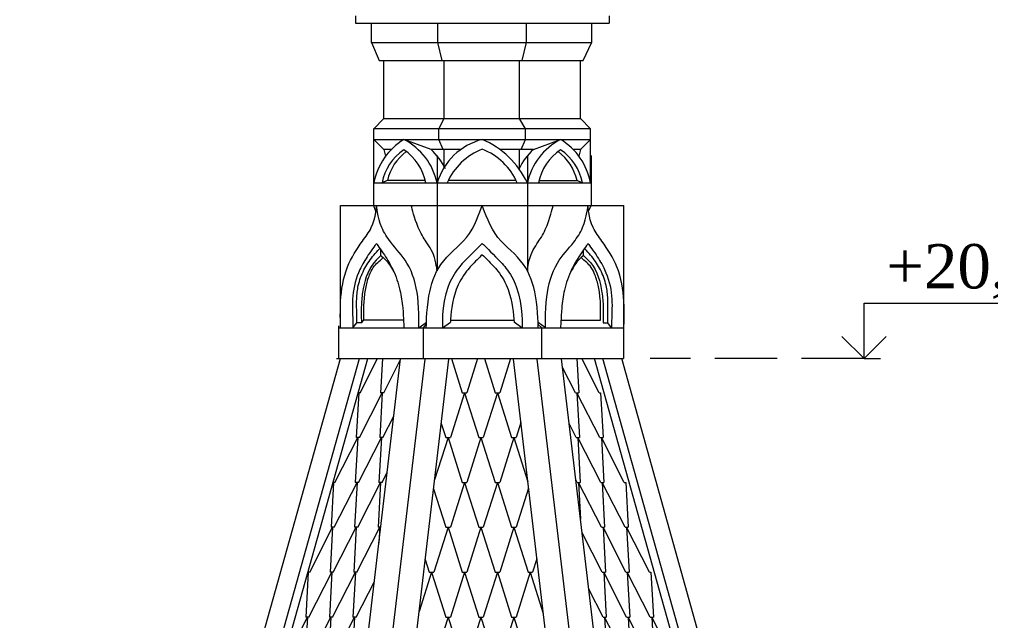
# Model space of a CAD drawing. Header units: millimetres. Extents: x 2399 to 111977, y 1313 to 59551.
# Drawn here: x 71165 to 75547, y 51308 to 54022 of the extents above; entities that cross this region are included whole.
import ezdxf

# ---------------------------------------------------------------- set-up
doc = ezdxf.new("R2010")
doc.units = ezdxf.units.MM
doc.linetypes.add('Невидимая', pattern=[391.222223, 282.222223, -109])
doc.layers.add('dim Level', color=7, linetype='Continuous', lineweight=13)
doc.layers.add('main line', color=7, linetype='Continuous', lineweight=13)
doc.layers.add('hatch1', color=7, linetype='Continuous', lineweight=20, true_color=0x6a6a6a)
doc.styles.add('СГЕНЕРИР_СТИЛЬ_1', font='georgia.ttf')

msp = doc.modelspace()

# ---------------------------------------------------------------- linework, layer by layer
at = {"layer": 'dim Level', "color": 7, "linetype": 'Continuous', "lineweight": 13}
for p, q in [((74976.061, 52490.6093), (74976.061, 52740.6093)), ((74976.061, 52740.6093), (76183.455, 52740.6093)), ((74976.061, 52490.6093), (74876.061, 52590.6093)), ((75076.061, 52590.6093), (74976.061, 52490.6093)), ((74976.061, 52490.6093), (74901.061, 52490.6093)), ((74976.061, 52490.6093), (75051.061, 52490.6093))]:
    msp.add_line(p, q, dxfattribs=at)
at = {"layer": 'hatch1', "color": 251, "linetype": 'Continuous', "lineweight": 20, "true_color": 0x6a6a6a}
for p, q in [((72702.1465, 52337.0348), (72780.4627, 52490.6757)), ((72802.7412, 52490.6757), (72794.2673, 52337.0348)), ((72808.5858, 52337.0348), (72884.6265, 52486.2117)), ((73114.5219, 52490.6757), (73163.0048, 52337.0348)), ((73232.0791, 52490.6757), (73183.5961, 52337.0348)), ((73263.0095, 52490.6757), (73311.4924, 52337.0348)), ((73380.5666, 52490.6757), (73332.0837, 52337.0348)), ((73680.0959, 52490.6757), (73688.5697, 52337.0348)), ((73780.6906, 52337.0348), (73702.3744, 52490.6757)), ((73674.2512, 52337.0348), (73616.226, 52450.8689)), ((72695.768, 52337.0348), (72684.5912, 52134.3851)), ((72702.1465, 52337.0348), (72695.768, 52337.0348)), ((72698.9097, 52134.3851), (72802.2074, 52337.0348)), ((72802.2074, 52337.0348), (72791.0305, 52134.3851)), ((72808.5858, 52337.0348), (72794.2673, 52337.0348)), ((73173.3005, 52337.0348), (73109.3523, 52134.3851)), ((73163.0048, 52337.0348), (73183.5961, 52337.0348)), ((73173.3005, 52337.0348), (73237.2486, 52134.3851)), ((73321.7881, 52337.0348), (73257.8399, 52134.3851)), ((73311.4924, 52337.0348), (73332.0837, 52337.0348)), ((73321.7881, 52337.0348), (73385.7362, 52134.3851)), ((73674.2512, 52337.0348), (73688.5697, 52337.0348)), ((73783.9274, 52134.3851), (73680.6297, 52337.0348)), ((73680.6297, 52337.0348), (73691.8065, 52134.3851)), ((73780.6906, 52337.0348), (73787.069, 52337.0348)), ((73787.069, 52337.0348), (73798.2459, 52134.3851)), ((72805.349, 52134.3851), (72854.5048, 52230.819)), ((73068.6582, 52198.0903), (73088.761, 52134.3851)), ((73427.5926, 52201.7735), (73406.3275, 52134.3851)), ((73677.488, 52134.3851), (73646.3477, 52195.4762)), ((72588.4527, 51931.7354), (72691.7504, 52134.3851)), ((72691.7504, 52134.3851), (72680.5736, 51931.7354)), ((72698.9097, 52134.3851), (72684.5912, 52134.3851)), ((72694.8921, 51931.7354), (72798.1898, 52134.3851)), ((72798.1898, 52134.3851), (72787.0129, 51931.7354)), ((72805.349, 52134.3851), (72791.0305, 52134.3851)), ((73099.0567, 52134.3851), (73038.6428, 51942.9353)), ((73088.761, 52134.3851), (73109.3523, 52134.3851)), ((73099.0567, 52134.3851), (73163.0048, 51931.7354)), ((73247.5443, 52134.3851), (73183.5961, 51931.7354)), ((73237.2486, 52134.3851), (73257.8399, 52134.3851)), ((73247.5443, 52134.3851), (73311.4924, 51931.7354)), ((73396.0318, 52134.3851), (73332.0837, 51931.7354)), ((73385.7362, 52134.3851), (73406.3275, 52134.3851)), ((73396.0318, 52134.3851), (73458.9896, 51934.8738)), ((73677.488, 52134.3851), (73691.8065, 52134.3851)), ((73787.945, 51931.7354), (73684.6473, 52134.3851)), ((73684.6473, 52134.3851), (73695.8241, 51931.7354)), ((73783.9274, 52134.3851), (73798.2459, 52134.3851)), ((73791.0866, 52134.3851), (73802.2635, 51931.7354)), ((73894.3843, 51931.7354), (73791.0866, 52134.3851)), ((72801.3314, 51931.7354), (72824.618, 51977.4192)), ((72582.0743, 51931.7354), (72570.8974, 51729.0857)), ((72588.4527, 51931.7354), (72582.0743, 51931.7354)), ((72585.2159, 51729.0857), (72688.5136, 51931.7354)), ((72688.5136, 51931.7354), (72677.3368, 51729.0857)), ((72694.8921, 51931.7354), (72680.5736, 51931.7354)), ((72691.6553, 51729.0857), (72794.953, 51931.7354)), ((72794.953, 51931.7354), (72783.7761, 51729.0857)), ((72801.3314, 51931.7354), (72787.0129, 51931.7354)), ((73173.3005, 51931.7354), (73109.3523, 51729.0857)), ((73163.0048, 51931.7354), (73183.5961, 51931.7354)), ((73173.3005, 51931.7354), (73237.2486, 51729.0857)), ((73321.7881, 51931.7354), (73257.8399, 51729.0857)), ((73311.4924, 51931.7354), (73332.0837, 51931.7354)), ((73321.7881, 51931.7354), (73385.7362, 51729.0857)), ((73681.5056, 51931.7354), (73676.2345, 51942.0764)), ((73681.5056, 51931.7354), (73695.8241, 51931.7354)), ((73791.1818, 51729.0857), (73687.8841, 51931.7354)), ((73687.8841, 51931.7354), (73697.0457, 51765.6249)), ((73787.945, 51931.7354), (73802.2635, 51931.7354)), ((73897.6211, 51729.0857), (73794.3234, 51931.7354)), ((73794.3234, 51931.7354), (73805.5003, 51729.0857)), ((73894.3843, 51931.7354), (73900.7628, 51931.7354)), ((73900.7628, 51931.7354), (73911.9396, 51729.0857)), ((73033.9275, 51902.8516), (73088.761, 51729.0857)), ((73462.3233, 51906.5348), (73406.3275, 51729.0857)), ((72474.759, 51526.436), (72578.0567, 51729.0857)), ((72578.0567, 51729.0857), (72566.8798, 51526.436)), ((72585.2159, 51729.0857), (72570.8974, 51729.0857)), ((72581.1983, 51526.436), (72684.496, 51729.0857)), ((72684.496, 51729.0857), (72673.3192, 51526.436)), ((72691.6553, 51729.0857), (72677.3368, 51729.0857)), ((72687.6377, 51526.436), (72790.9354, 51729.0857)), ((72795.3289, 51729.0857), (72783.7761, 51729.0857)), ((72790.9354, 51729.0857), (72787.0762, 51659.1138)), ((73099.0567, 51729.0857), (73035.1085, 51526.436)), ((73088.761, 51729.0857), (73109.3523, 51729.0857)), ((73099.0567, 51729.0857), (73163.0048, 51526.436)), ((73247.5443, 51729.0857), (73183.5961, 51526.436)), ((73237.2486, 51729.0857), (73257.8399, 51729.0857)), ((73247.5443, 51729.0857), (73311.4924, 51526.436)), ((73396.0318, 51729.0857), (73332.0837, 51526.436)), ((73385.7362, 51729.0857), (73406.3275, 51729.0857)), ((73396.0318, 51729.0857), (73459.98, 51526.436)), ((73791.1818, 51729.0857), (73805.5003, 51729.0857)), ((73901.6387, 51526.436), (73798.341, 51729.0857)), ((73798.341, 51729.0857), (73809.5179, 51526.436)), ((73897.6211, 51729.0857), (73911.9396, 51729.0857)), ((73904.7804, 51729.0857), (73915.9572, 51526.436)), ((74008.0781, 51526.436), (73904.7804, 51729.0857)), ((73795.1994, 51526.436), (73704.2011, 51704.9568)), ((72996.4009, 51583.8461), (73014.5172, 51526.436)), ((73499.8499, 51587.5293), (73480.5713, 51526.436)), ((72468.3805, 51526.436), (72457.2037, 51323.7863)), ((72474.759, 51526.436), (72468.3805, 51526.436)), ((72471.5222, 51323.7863), (72574.8199, 51526.436)), ((72574.8199, 51526.436), (72563.643, 51323.7863)), ((72581.1983, 51526.436), (72566.8798, 51526.436)), ((72577.9615, 51323.7863), (72681.2592, 51526.436)), ((72681.2592, 51526.436), (72670.0824, 51323.7863)), ((72687.6377, 51526.436), (72673.3192, 51526.436)), ((73024.8129, 51526.436), (72968.7468, 51348.7643)), ((73014.5172, 51526.436), (73035.1085, 51526.436)), ((73024.8129, 51526.436), (73088.761, 51323.7863)), ((73173.3005, 51526.436), (73109.3523, 51323.7863)), ((73163.0048, 51526.436), (73183.5961, 51526.436)), ((73173.3005, 51526.436), (73237.2486, 51323.7863)), ((73321.7881, 51526.436), (73257.8399, 51323.7863)), ((73311.4924, 51526.436), (73332.0837, 51526.436)), ((73321.7881, 51526.436), (73385.7362, 51323.7863)), ((73470.2756, 51526.436), (73406.3275, 51323.7863)), ((73459.98, 51526.436), (73480.5713, 51526.436)), ((73470.2756, 51526.436), (73528.8856, 51340.7029)), ((73795.1994, 51526.436), (73809.5179, 51526.436)), ((73904.8756, 51323.7863), (73801.5779, 51526.436)), ((73801.5779, 51526.436), (73812.7547, 51323.7863)), ((73901.6387, 51526.436), (73915.9572, 51526.436)), ((74011.3149, 51323.7863), (73908.0172, 51526.436)), ((73908.0172, 51526.436), (73919.194, 51323.7863)), ((74008.0781, 51526.436), (74014.4565, 51526.436)), ((74014.4565, 51526.436), (74025.6334, 51323.7863)), ((72684.4008, 51323.7863), (72766.5297, 51484.9069)), ((73798.4362, 51323.7863), (73734.3228, 51449.5642)), ((72361.0652, 51121.1367), (72464.3629, 51323.7863)), ((72464.3629, 51323.7863), (72453.1861, 51121.1367)), ((72471.5222, 51323.7863), (72457.2037, 51323.7863)), ((72467.5046, 51121.1367), (72570.8023, 51323.7863)), ((72570.8023, 51323.7863), (72559.6254, 51121.1367)), ((72577.9615, 51323.7863), (72563.643, 51323.7863)), ((72573.9439, 51121.1367), (72677.2416, 51323.7863)), ((72677.2416, 51323.7863), (72666.0648, 51121.1367)), ((72684.4008, 51323.7863), (72670.0824, 51323.7863)), ((73099.0567, 51323.7863), (73035.1085, 51121.1367)), ((73088.761, 51323.7863), (73109.3523, 51323.7863)), ((73099.0567, 51323.7863), (73163.0048, 51121.1367)), ((73247.5443, 51323.7863), (73183.5961, 51121.1367)), ((73237.2486, 51323.7863), (73257.8399, 51323.7863)), ((73247.5443, 51323.7863), (73311.4924, 51121.1367)), ((73396.0318, 51323.7863), (73332.0837, 51121.1367)), ((73385.7362, 51323.7863), (73406.3275, 51323.7863)), ((73396.0318, 51323.7863), (73459.98, 51121.1367)), ((73798.4362, 51323.7863), (73812.7547, 51323.7863)), ((73908.8932, 51121.1367), (73805.5955, 51323.7863)), ((73805.5955, 51323.7863), (73816.7723, 51121.1367)), ((73904.8756, 51323.7863), (73919.194, 51323.7863)), ((74015.3325, 51121.1367), (73912.0348, 51323.7863)), ((73912.0348, 51323.7863), (73923.2116, 51121.1367)), ((74011.3149, 51323.7863), (74025.6334, 51323.7863)), ((74018.4741, 51323.7863), (74029.651, 51121.1367)), ((74121.7718, 51121.1367), (74018.4741, 51323.7863))]:
    msp.add_line(p, q, dxfattribs=at)
at = {"layer": 'main line', "color": 7, "linetype": 'Continuous', "lineweight": 13}
for p, q in [((72680.9197, 54038.8069), (72680.9197, 54005.6836)), ((73825.5131, 54038.8069), (73825.5131, 54005.6836)), ((72680.9197, 54005.6836), (73825.5131, 54005.6836)), ((72753.9348, 53917.8091), (72753.9348, 54005.6836)), ((73053.2739, 53917.8091), (73053.2739, 54005.6836)), ((73453.1588, 53917.8091), (73453.1588, 54005.6836)), ((73748.0434, 53920.2073), (73748.0434, 54005.6836)), ((72753.9348, 53917.8091), (73748.0434, 53917.8091)), ((72753.9348, 53917.8091), (72787.933, 53836.0939)), ((73072.2585, 53836.0939), (73053.2739, 53917.8091)), ((73434.1742, 53836.0939), (73453.1588, 53917.8091)), ((73709.4653, 53836.0939), (73748.0434, 53920.2073)), ((72787.933, 53836.0939), (73709.4653, 53836.0939)), ((72809.4428, 53574.2213), (72809.4428, 53836.0939)), ((73080.8143, 53574.2213), (73080.8143, 53836.0939)), ((73420.7971, 53574.2213), (73420.7971, 53836.0939)), ((73696.99, 53574.2213), (73696.99, 53836.0939)), ((72764.8443, 53528.9505), (72809.4428, 53574.2213)), ((72809.4428, 53574.2213), (73696.99, 53574.2213)), ((73057.584, 53528.9505), (73080.8143, 53574.2213)), ((73448.8488, 53528.9505), (73420.7971, 53574.2213)), ((73741.5885, 53528.9505), (73696.99, 53574.2213)), ((72764.8964, 53529.0668), (73741.6405, 53529.0668)), ((72764.8964, 53480.3046), (72764.8964, 53529.0668)), ((73057.6361, 53480.3046), (73057.6361, 53529.0668)), ((73448.9008, 53480.3046), (73448.9008, 53529.0668)), ((73741.6405, 53480.3046), (73741.6405, 53529.0668)), ((72764.8964, 53480.3046), (73741.6405, 53480.3046)), ((72764.8964, 53480.3046), (72809.4949, 53435.5494)), ((72764.8964, 53284.1115), (72764.8964, 53480.3046)), ((73022.4113, 53435.5494), (72899.8686, 53480.3046)), ((73077.4117, 53435.5494), (73057.6361, 53480.3046)), ((73429.1252, 53435.5494), (73448.9008, 53480.3046)), ((73484.1256, 53435.5494), (73606.6683, 53480.3046)), ((73741.6405, 53480.3046), (73697.042, 53435.5494)), ((73741.6405, 53284.1115), (73741.6405, 53480.3046)), ((72809.4949, 53435.5494), (72816.9111, 53404.2545)), ((72843.6426, 53435.5494), (72809.4949, 53435.5494)), ((73157.5908, 53435.5494), (73022.4113, 53435.5494)), ((73080.8664, 53353.4441), (73080.8664, 53435.5494)), ((73484.1256, 53435.5494), (73332.1602, 53435.5494)), ((73420.8492, 53345.7392), (73420.8492, 53435.5494)), ((73697.042, 53435.5494), (73663.7628, 53435.5494)), ((73697.042, 53435.5494), (73689.6258, 53404.2545)), ((72761.8968, 53408.5241), (72761.8968, 53181.432)), ((73049.7356, 53408.5241), (73049.7356, 52887.6566)), ((73456.8013, 53408.5241), (73456.8013, 52887.6566)), ((73744.6401, 53408.5241), (73744.6401, 53181.432)), ((72823.6633, 53295.5264), (72801.0447, 53284.1115)), ((72996.2847, 53295.5264), (72823.6633, 53295.5264)), ((73100.9846, 53297.0121), (73405.5524, 53297.0121)), ((73510.2522, 53295.5264), (73682.8736, 53295.5264)), ((73682.8736, 53295.5264), (73705.4922, 53284.1115)), ((72761.8968, 53284.1115), (73744.6401, 53284.1115)), ((72614.2861, 53181.432), (72761.8968, 53181.432)), ((72614.2861, 52627.6269), (72614.2861, 53181.432)), ((72761.8968, 53182.3444), (73744.6401, 53182.3444)), ((72761.8968, 53181.432), (72773.3253, 53153.1861)), ((73744.6401, 53181.432), (73731.5314, 53157.2051)), ((73744.6401, 53181.432), (73892.9249, 53181.432)), ((73892.9249, 52629.6503), (73892.9249, 53181.432)), ((72796.0945, 52955.6711), (72796.0945, 52982.0479)), ((73710.4424, 52955.6711), (73710.4424, 52982.0479)), ((72606.7109, 52490.6757), (72606.7109, 52638.7377)), ((72669.2494, 52629.6503), (72686.7031, 52651.6611)), ((72708.2632, 52651.6611), (72686.7031, 52651.6611)), ((72708.2632, 52651.6611), (72718.924, 52664.4195)), ((72987.6156, 52629.6503), (73001.1613, 52647.3871)), ((73073.8678, 52629.6503), (73109.9016, 52654.907)), ((73110.2946, 52664.4195), (73396.2424, 52664.4195)), ((73432.6691, 52629.6503), (73396.6353, 52654.907)), ((73522.4257, 52629.6503), (73505.4438, 52644.3687)), ((73798.2737, 52651.6611), (73819.8338, 52651.6611)), ((73837.2875, 52629.6503), (73819.8338, 52651.6611)), ((72606.7109, 52629.6503), (73892.9249, 52629.6503)), ((72987.6156, 52490.6757), (72987.6156, 52629.6503)), ((73522.4257, 52490.6757), (73522.4257, 52629.6503)), ((73892.9249, 52490.6757), (73892.9249, 52629.6503)), ((71164.9304, 47317.2972), (72614.162, 52490.6757)), ((71245.7802, 47299.3835), (72699.4617, 52490.6757)), ((71283.0204, 47298.8652), (72736.5214, 52490.6757)), ((72276.0407, 47326.2105), (72885.0001, 52489.3792)), ((72383.5604, 47335.9782), (72995.9855, 52488.5781)), ((72578.038, 48027.4307), (73102.7394, 52487.8076)), ((72596.3081, 52490.6757), (73882.5221, 52490.6757)), ((72605.2265, 52490.6757), (73891.4405, 52490.6757)), ((73916.6571, 48044.3383), (73393.9446, 52487.8076)), ((74113.1237, 47335.9782), (73500.6986, 52488.5781)), ((74220.6434, 47326.2105), (73611.684, 52489.3792)), ((75213.6637, 47298.8652), (73760.1627, 52490.6757)), ((75250.9039, 47299.3835), (73797.2224, 52490.6757)), ((75331.7537, 47317.2972), (73882.5221, 52490.6757))]:
    msp.add_line(p, q, dxfattribs=at)
at = {"layer": 'main line', "color": 7, "linetype": 'Невидимая', "lineweight": 13}
msp.add_line((74976.061, 52490.6093), (74010.9966, 52490.6093), dxfattribs=at)
at = {"layer": 'main line', "color": 7, "linetype": 'Continuous', "lineweight": 13}
for centre, radius, start, end in [((73054.4247, 53228.4397), 295.5056, 121.5352255, 169.1408494), ((72764.8138, 53221.8032), 291.6553, 12.3355787, 62.4150588), ((73325.0817, 53202.1347), 287.2902, 104.4755928, 163.4205239), ((73099.1872, 53116.789), 394.8223, 25.0742297, 67.0296537), ((73741.7231, 53221.8032), 291.6553, 117.5849412, 167.6644213), ((73452.1122, 53228.4397), 295.5056, 10.8591506, 58.4647745), ((73024.3693, 53242.9673), 227.083, 123.2477764, 169.5611631), ((73046.0776, 53242.9673), 227.083, 126.5881637, 166.6173634), ((72775.3678, 53242.9673), 227.083, 10.4388369, 56.7522236), ((72823.9791, 53221.8032), 291.6553, 25.5677004, 47.1277931), ((73358.1909, 53169.0255), 287.2902, 111.4207543, 156.3848374), ((73148.3461, 53169.0255), 287.2902, 23.6151626, 68.5792457), ((73682.5578, 53221.8032), 291.6553, 132.8722069, 154.4322996), ((73731.1691, 53242.9673), 227.083, 123.2477764, 169.5611631), ((73460.4593, 53242.9673), 227.083, 13.3826366, 53.4118363), ((73482.1676, 53242.9673), 227.083, 10.4388369, 56.7522236)]:
    msp.add_arc(centre, radius, start, end, dxfattribs=at)
for points, knots in [([(72614.2861, 52627.6269), (72614.2861, 52627.6269), (72611.1417, 52688.6224), (72614.425, 52749.5045), (72617.3035, 52802.8821), (72626.032, 52855.8814), (72645.5583, 52905.5412), (72661.8719, 52947.0301), (72687.1311, 52984.0568), (72712.8271, 53020.5027), (72726.9489, 53040.5324), (72742.2385, 53059.9406), (72752.6337, 53082.126), (72774.6447, 53129.1016), (72776.4322, 53182.3444), (72776.4322, 53182.3444)], [0, 0, 0, 0, 1, 1, 1, 2, 2, 2, 3, 3, 3, 4, 4, 4, 5, 5, 5, 5]), ([(72967.0485, 52629.6503), (72967.0485, 52629.6503), (72970.5929, 52699.9886), (72962.078, 52769.5949), (72955.5102, 52823.2842), (72941.2494, 52876.1142), (72913.6155, 52922.438), (72893.1514, 52956.7428), (72864.413, 52985.156), (72840.1101, 53016.9071), (72824.5556, 53037.2288), (72810.1729, 53058.5388), (72800.2308, 53082.126), (72780.1378, 53129.7952), (72776.4322, 53182.3444), (72776.4322, 53182.3444)], [0, 0, 0, 0, 1, 1, 1, 2, 2, 2, 3, 3, 3, 4, 4, 4, 5, 5, 5, 5]), ([(73049.7356, 52887.6566), (73049.1849, 52888.8827), (73046.2717, 52925.3819), (73032.8636, 52960.6269), (73022.1085, 52988.8978), (73001.8243, 53015.0426), (72991.4239, 53031.4273), (72977.6988, 53053.0497), (72966.422, 53076.12), (72957.4865, 53100.1343), (72942.7039, 53139.8632), (72933.688, 53181.432), (72933.688, 53181.432)], [0, 0, 0, 0, 1, 1, 1, 2, 2, 2, 3, 3, 3, 4, 4, 4, 4]), ([(73000.9406, 52629.6503), (73000.9406, 52629.6503), (73000.3823, 52702.5386), (73012.9644, 52773.9254), (73021.8984, 52824.6136), (73037.7571, 52874.2587), (73067.1894, 52916.3057), (73099.3546, 52962.2567), (73146.6942, 52995.0706), (73182.7592, 53038.1355), (73218.4653, 53080.7716), (73241.8689, 53154.1147), (73253.2685, 53182.3444)], [0, 0, 0, 0, 1, 1, 1, 2, 2, 2, 3, 3, 3, 4, 4, 4, 4]), ([(73505.5963, 52629.6503), (73505.5963, 52629.6503), (73506.1546, 52702.5386), (73493.5725, 52773.9254), (73484.6386, 52824.6136), (73468.7798, 52874.2587), (73439.3475, 52916.3057), (73407.1823, 52962.2567), (73359.8428, 52995.0706), (73323.7777, 53038.1355), (73288.0716, 53080.7716), (73264.668, 53154.1147), (73253.2685, 53182.3444)], [0, 0, 0, 0, 1, 1, 1, 2, 2, 2, 3, 3, 3, 4, 4, 4, 4]), ([(73456.8013, 52887.6566), (73457.352, 52888.8827), (73460.2652, 52925.3819), (73473.6733, 52960.6269), (73484.4284, 52988.8978), (73504.7126, 53015.0426), (73515.113, 53031.4273), (73528.8381, 53053.0497), (73540.1149, 53076.12), (73549.0504, 53100.1343), (73563.833, 53139.8632), (73572.8489, 53181.432), (73572.8489, 53181.432)], [0, 0, 0, 0, 1, 1, 1, 2, 2, 2, 3, 3, 3, 4, 4, 4, 4]), ([(73539.4884, 52629.6503), (73539.4884, 52629.6503), (73535.944, 52699.9886), (73544.4589, 52769.5949), (73551.0267, 52823.2842), (73565.2875, 52876.1142), (73592.9214, 52922.438), (73613.3855, 52956.7428), (73642.1239, 52985.156), (73666.4268, 53016.9071), (73681.9813, 53037.2288), (73696.364, 53058.5388), (73706.3062, 53082.126), (73726.3991, 53129.7952), (73730.1047, 53182.3444), (73730.1047, 53182.3444)], [0, 0, 0, 0, 1, 1, 1, 2, 2, 2, 3, 3, 3, 4, 4, 4, 5, 5, 5, 5]), ([(73892.2508, 52627.6269), (73892.2508, 52627.6269), (73895.3952, 52688.6224), (73892.1119, 52749.5045), (73889.2334, 52802.8821), (73880.5049, 52855.8814), (73860.9786, 52905.5412), (73844.665, 52947.0301), (73819.4058, 52984.0568), (73793.7098, 53020.5027), (73779.588, 53040.5324), (73764.2984, 53059.9406), (73753.9032, 53082.126), (73731.8922, 53129.1016), (73730.1047, 53182.3444), (73730.1047, 53182.3444)], [0, 0, 0, 0, 1, 1, 1, 2, 2, 2, 3, 3, 3, 4, 4, 4, 5, 5, 5, 5]), ([(72775.6733, 53010.6753), (72775.6733, 53010.6753), (72756.859, 52985.0731), (72739.2795, 52958.6287), (72725.1843, 52937.4257), (72711.7439, 52915.7591), (72701.1604, 52892.6046), (72683.9587, 52854.9708), (72672.9262, 52814.7409), (72669.2494, 52773.5111), (72665.9027, 52735.9826), (72668.6953, 52698.2871), (72669.2494, 52660.5827), (72669.4766, 52645.1174), (72669.2494, 52629.6503), (72669.2494, 52629.6503)], [0, 0, 0, 0, 1, 1, 1, 2, 2, 2, 3, 3, 3, 4, 4, 4, 5, 5, 5, 5]), ([(72686.7031, 52651.6611), (72686.7031, 52651.6611), (72686.9684, 52680.9764), (72686.7031, 52710.2925), (72686.5496, 52727.2633), (72685.9919, 52744.2421), (72686.7031, 52761.1981), (72687.5427, 52781.2142), (72689.7346, 52801.1621), (72694.1144, 52820.7128), (72699.591, 52845.1595), (72708.1596, 52868.7766), (72719.5672, 52891.0824), (72730.5131, 52912.4853), (72744.1841, 52932.3118), (72758.8694, 52951.3458), (72766.1746, 52960.8142), (72773.8487, 52969.9958), (72782.0764, 52978.6701), (72786.6853, 52983.5292), (72791.5099, 52988.1787), (72791.5099, 52988.1787)], [0, 0, 0, 0, 1, 1, 1, 2, 2, 2, 3, 3, 3, 4, 4, 4, 5, 5, 5, 6, 6, 6, 7, 7, 7, 7]), ([(72775.6733, 53010.6753), (72775.6733, 53010.6753), (72794.343, 52984.987), (72812.0671, 52958.6287), (72826.277, 52937.4966), (72839.2048, 52915.5568), (72850.1862, 52892.6046), (72864.3097, 52863.0849), (72874.6864, 52831.8131), (72882.0972, 52799.9377), (72888.2534, 52773.4579), (72892.1275, 52746.5249), (72894.4756, 52719.4243), (72898.3577, 52674.6189), (72899.6606, 52629.6503), (72899.6606, 52629.6503)], [0, 0, 0, 0, 1, 1, 1, 2, 2, 2, 3, 3, 3, 4, 4, 4, 5, 5, 5, 5]), ([(73253.2685, 53010.6753), (73253.2685, 53010.6753), (73223.1984, 52980.8016), (73193.4635, 52950.5897), (73177.2722, 52934.1386), (73160.5742, 52918.0784), (73146.4383, 52899.8301), (73126.9091, 52874.6195), (73110.9155, 52846.821), (73099.9629, 52816.8255), (73067.3179, 52727.4213), (73073.8678, 52629.6503), (73073.8678, 52629.6503)], [0, 0, 0, 0, 1, 1, 1, 2, 2, 2, 3, 3, 3, 4, 4, 4, 4]), ([(73253.2685, 53010.6753), (73253.2685, 53010.6753), (73283.3385, 52980.8016), (73313.0734, 52950.5897), (73329.2648, 52934.1386), (73345.9627, 52918.0784), (73360.0986, 52899.8301), (73379.6278, 52874.6195), (73395.6214, 52846.821), (73406.574, 52816.8255), (73439.219, 52727.4213), (73432.6691, 52629.6503), (73432.6691, 52629.6503)], [0, 0, 0, 0, 1, 1, 1, 2, 2, 2, 3, 3, 3, 4, 4, 4, 4]), ([(73730.8636, 53010.6753), (73730.8636, 53010.6753), (73712.194, 52984.987), (73694.4698, 52958.6287), (73680.2599, 52937.4966), (73667.3322, 52915.5568), (73656.3508, 52892.6046), (73642.2272, 52863.0849), (73631.8505, 52831.8131), (73624.4398, 52799.9377), (73618.2835, 52773.4579), (73614.4094, 52746.5249), (73612.0613, 52719.4243), (73608.1792, 52674.6189), (73606.8763, 52629.6503), (73606.8763, 52629.6503)], [0, 0, 0, 0, 1, 1, 1, 2, 2, 2, 3, 3, 3, 4, 4, 4, 5, 5, 5, 5]), ([(73819.8338, 52651.6611), (73819.8338, 52651.6611), (73819.5685, 52680.9764), (73819.8338, 52710.2925), (73819.9873, 52727.2633), (73820.545, 52744.2421), (73819.8338, 52761.1981), (73818.9942, 52781.2142), (73816.8023, 52801.1621), (73812.4225, 52820.7128), (73806.9459, 52845.1595), (73798.3773, 52868.7766), (73786.9697, 52891.0824), (73776.0238, 52912.4853), (73762.3528, 52932.3118), (73747.6675, 52951.3458), (73740.3623, 52960.8142), (73732.6882, 52969.9958), (73724.4605, 52978.6701), (73719.8516, 52983.5292), (73715.027, 52988.1787), (73715.027, 52988.1787)], [0, 0, 0, 0, 1, 1, 1, 2, 2, 2, 3, 3, 3, 4, 4, 4, 5, 5, 5, 6, 6, 6, 7, 7, 7, 7]), ([(73730.8636, 53010.6753), (73730.8636, 53010.6753), (73749.6779, 52985.0731), (73767.2574, 52958.6287), (73781.3527, 52937.4257), (73794.793, 52915.7591), (73805.3765, 52892.6046), (73822.5782, 52854.9708), (73833.6107, 52814.7409), (73837.2875, 52773.5111), (73840.6342, 52735.9826), (73837.8416, 52698.2871), (73837.2875, 52660.5827), (73837.0603, 52645.1174), (73837.2875, 52629.6503), (73837.2875, 52629.6503)], [0, 0, 0, 0, 1, 1, 1, 2, 2, 2, 3, 3, 3, 4, 4, 4, 5, 5, 5, 5]), ([(72796.0945, 52955.6711), (72796.0945, 52955.6711), (72778.0643, 52941.0671), (72763.5775, 52923.154), (72733.343, 52885.7687), (72720.7621, 52837.7474), (72713.2004, 52790.0464), (72709.6811, 52767.8453), (72708.0623, 52745.4587), (72707.6121, 52722.9861), (72706.8977, 52687.3293), (72708.2632, 52651.6611), (72708.2632, 52651.6611)], [0, 0, 0, 0, 1, 1, 1, 2, 2, 2, 3, 3, 3, 4, 4, 4, 4]), ([(72718.924, 52664.4195), (72718.924, 52664.4195), (72718.7647, 52682.5274), (72718.924, 52700.6339), (72719.1036, 52721.0321), (72719.5706, 52741.4379), (72721.3068, 52761.762), (72723.0308, 52781.9437), (72725.9902, 52801.9955), (72730.4045, 52821.7636), (72734.5762, 52840.4453), (72740.2138, 52858.7564), (72747.7335, 52876.35), (72752.7525, 52888.0928), (72758.8027, 52899.3941), (72766.7811, 52909.3414), (72772.8199, 52916.8705), (72780.0524, 52923.3221), (72787.225, 52929.7853), (72796.696, 52938.3196), (72806.2917, 52946.7142), (72806.2917, 52946.7142)], [0, 0, 0, 0, 1, 1, 1, 2, 2, 2, 3, 3, 3, 4, 4, 4, 5, 5, 5, 6, 6, 6, 7, 7, 7, 7]), ([(72796.0945, 52955.6711), (72796.0945, 52955.6711), (72813.0693, 52943.3159), (72825.8874, 52927.1186), (72832.3708, 52918.926), (72837.9684, 52910.1062), (72843.2616, 52901.0837), (72849.3317, 52890.7369), (72855.4908, 52880.4459), (72855.4908, 52880.4459)], [0, 0, 0, 0, 1, 1, 1, 2, 2, 2, 3, 3, 3, 3]), ([(73253.2685, 52960.0464), (73245.7963, 52952.5264), (73237.7519, 52944.4024), (73229.7319, 52936.2537), (73213.5405, 52919.8026), (73196.8425, 52903.7424), (73182.7066, 52885.494), (73163.1775, 52860.2835), (73147.1839, 52832.485), (73136.2313, 52802.4894), (73116.5472, 52748.5812), (73111.1135, 52691.631), (73109.9016, 52654.907)], [0, 0, 0, 0, 1, 1, 1, 2, 2, 2, 3, 3, 3, 4, 4, 4, 4]), ([(73253.2685, 52960.0464), (73260.7406, 52952.5264), (73268.785, 52944.4024), (73276.805, 52936.2537), (73292.9964, 52919.8026), (73309.6944, 52903.7424), (73323.8303, 52885.494), (73343.3595, 52860.2835), (73359.3531, 52832.485), (73370.3056, 52802.4894), (73389.9897, 52748.5812), (73395.4234, 52691.631), (73396.6353, 52654.907)], [0, 0, 0, 0, 1, 1, 1, 2, 2, 2, 3, 3, 3, 4, 4, 4, 4]), ([(73710.4424, 52955.6711), (73710.4424, 52955.6711), (73693.4676, 52943.3159), (73680.6495, 52927.1186), (73674.1661, 52918.926), (73668.5685, 52910.1062), (73663.2753, 52901.0837), (73657.2052, 52890.7369), (73651.0461, 52880.4459), (73651.0461, 52880.4459)], [0, 0, 0, 0, 1, 1, 1, 2, 2, 2, 3, 3, 3, 3]), ([(73787.6129, 52664.4195), (73787.6129, 52664.4195), (73787.7722, 52682.5274), (73787.6129, 52700.6339), (73787.4333, 52721.0321), (73786.9663, 52741.4379), (73785.2301, 52761.762), (73783.5061, 52781.9437), (73780.5467, 52801.9955), (73776.1324, 52821.7636), (73771.9607, 52840.4453), (73766.3231, 52858.7564), (73758.8034, 52876.35), (73753.7844, 52888.0928), (73747.7342, 52899.3941), (73739.7558, 52909.3414), (73733.717, 52916.8705), (73726.4845, 52923.3221), (73719.3119, 52929.7853), (73709.8409, 52938.3196), (73700.2452, 52946.7142), (73700.2452, 52946.7142)], [0, 0, 0, 0, 1, 1, 1, 2, 2, 2, 3, 3, 3, 4, 4, 4, 5, 5, 5, 6, 6, 6, 7, 7, 7, 7]), ([(73710.4424, 52955.6711), (73710.4424, 52955.6711), (73728.4726, 52941.0671), (73742.9594, 52923.154), (73773.1939, 52885.7687), (73785.7748, 52837.7474), (73793.3365, 52790.0464), (73796.8558, 52767.8453), (73798.4746, 52745.4587), (73798.9248, 52722.9861), (73799.6392, 52687.3293), (73798.2737, 52651.6611), (73798.2737, 52651.6611)], [0, 0, 0, 0, 1, 1, 1, 2, 2, 2, 3, 3, 3, 4, 4, 4, 4])]:
    msp.add_open_spline(points, degree=3, knots=knots, dxfattribs=at)
for points in [[(72898.5306, 52664.4195), (72842.1902, 52664.4195), (72755.4589, 52664.4195), (72718.924, 52664.4195)], [(72967.0485, 52629.6503), (72967.0485, 52629.6503), (73001.4079, 52655.8989), (73001.4079, 52655.8989)], [(73539.4884, 52629.6503), (73539.4884, 52629.6503), (73505.2082, 52653.4396), (73505.2082, 52653.4396)], [(73608.0063, 52664.4195), (73664.3467, 52664.4195), (73751.078, 52664.4195), (73787.6129, 52664.4195)]]:
    msp.add_open_spline(points, degree=3, dxfattribs=at)

# ---------------------------------------------------------------- texts
at = {"layer": 'dim Level', "color": 7, "lineweight": 13, "insert": (75076.061, 52760.6093), "char_height": 200, "attachment_point": 7, "style": 'СГЕНЕРИР_СТИЛЬ_1'}
msp.add_mtext('\\A1;+20,700', dxfattribs=at)

doc.saveas('drawing.dxf')
